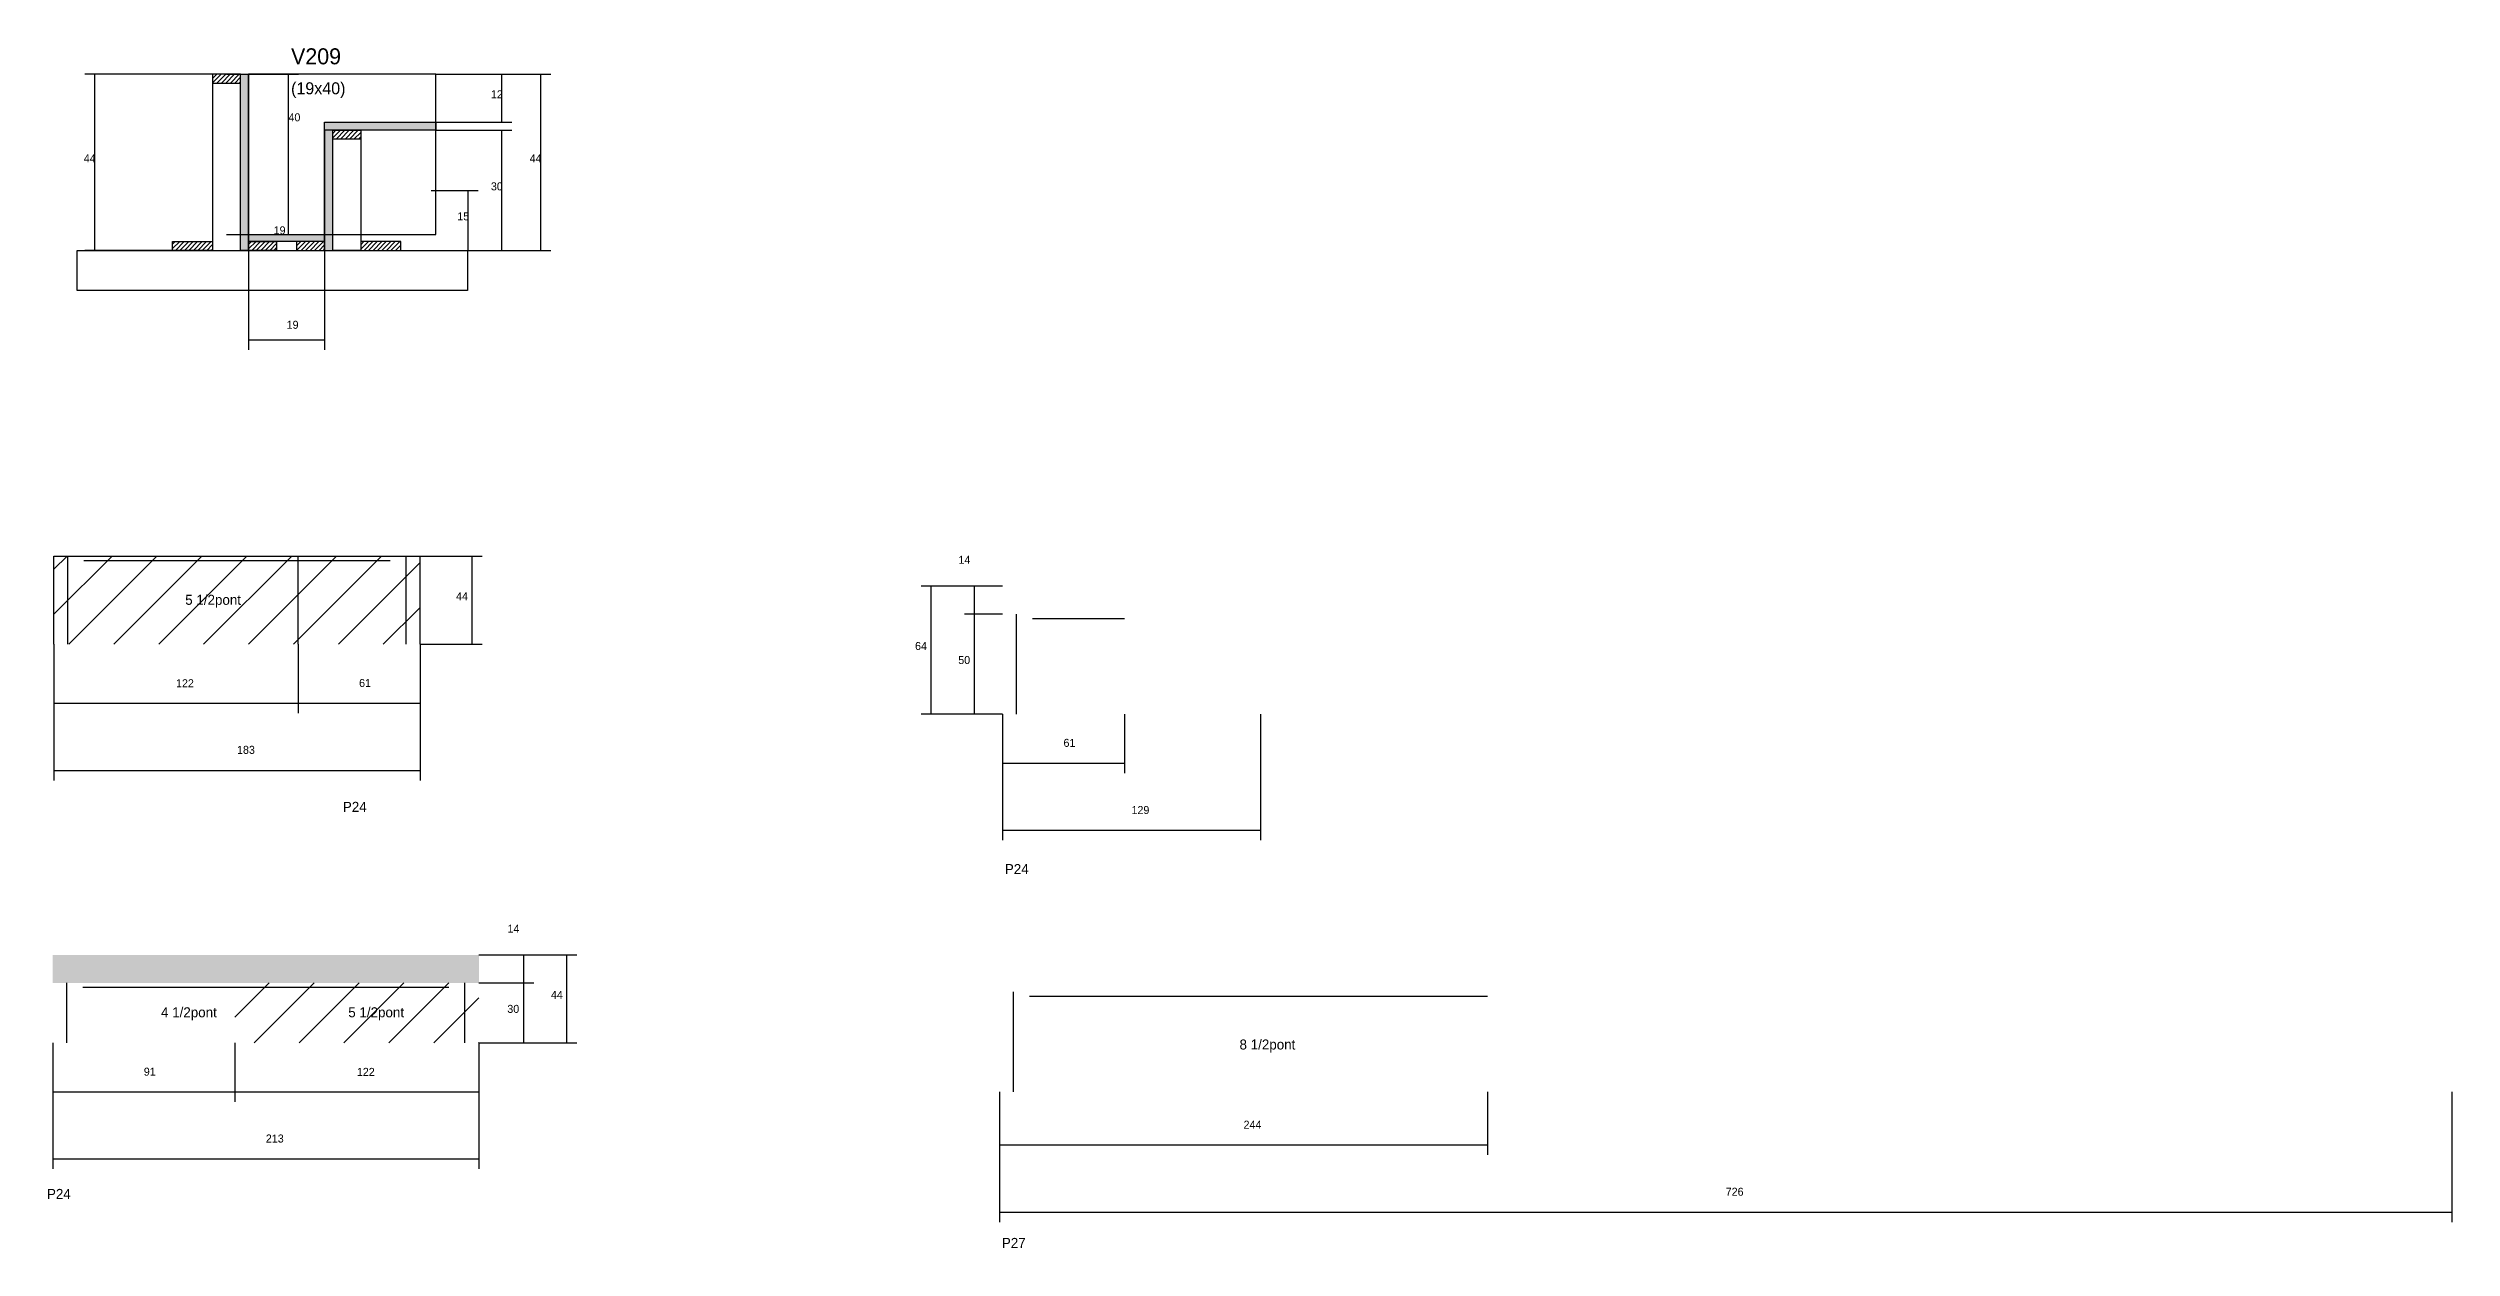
# Model space of a CAD drawing. Header units: metres. Extents: x 6475 to 8841, y 7871 to 9160.
# Drawn here: x 7640 to 8841, y 8560 to 9160 of the extents above; entities that cross this region are included whole.
import ezdxf

# ---------------------------------------------------------------- set-up
doc = ezdxf.new("R2010")
doc.units = ezdxf.units.M
for name, color, linetype in [('CONCRETO', 251, 'Continuous'), ('COTA', 4, 'Continuous'), ('Cota Seção (2x)', 4, 'Continuous'), ('Hachura', 253, 'Continuous'), ('Madeira', 126, 'Continuous'), ('NOMENCLATURA', 7, 'Continuous'), ('Painéis', 200, 'Continuous'), ('REAPROVEITAMENTO', 251, 'Continuous'), ('SARR_2.2x7', 40, 'Continuous'), ('Texto Seção', 7, 'Continuous')]:
    doc.layers.add(name, color=color, linetype=linetype)

msp = doc.modelspace()

# ---------------------------------------------------------------- hatches: boundary and pattern name
at = {"layer": 'COTA'}
h = msp.add_hatch(dxfattribs=at)
h.set_pattern_fill('AR-CONC', scale=0.03)
h.paths.add_polyline_path([(7854.9, 8707), (7641.9, 8707), (7641.9, 8707), (7641.9, 8693), (7641.9, 8693), (7854.9, 8693), (7854.9, 8693), (7854.9, 8707)])
at = {"layer": 'Hachura'}
h = msp.add_hatch(dxfattribs=at)
h.set_pattern_fill('ANSI31', scale=0.5)
h.paths.add_polyline_path([(7735.8, 9142.8), (7735.8, 9147.2), (7735.8, 9147.2), (7721.8, 9147.2), (7721.8, 9147.2), (7721.8, 9142.8), (7721.8, 9142.8), (7735.8, 9142.8)])
h = msp.add_hatch(color=8, dxfattribs=at)
h.dxf.hatch_style = 1
h.paths.add_polyline_path([(7735.8, 9147.2), (7739.8, 9147.2), (7739.8, 9147.2), (7739.8, 9059.2), (7739.8, 9059.2), (7735.8, 9059.2), (7735.8, 9059.2), (7735.8, 9147.2)])
h = msp.add_hatch(color=8, dxfattribs=at)
h.dxf.hatch_style = 1
h.paths.add_polyline_path([(7777.8, 9119.2), (7777.8, 9123.2), (7777.8, 9123.2), (7833.4, 9123.2), (7833.4, 9123.2), (7833.4, 9119.2), (7833.4, 9119.2), (7777.8, 9119.2)])
h = msp.add_hatch(color=8, dxfattribs=at)
h.dxf.hatch_style = 1
h.paths.add_polyline_path([(7781.8, 9119.2), (7777.8, 9119.2), (7777.8, 9119.2), (7777.8, 9059.2), (7777.8, 9059.2), (7781.8, 9059.2), (7781.8, 9059.2), (7781.8, 9119.2)])
h = msp.add_hatch(dxfattribs=at)
h.set_pattern_fill('ANSI31', scale=0.5)
h.paths.add_polyline_path([(7781.8, 9114.8), (7781.8, 9119.2), (7781.8, 9119.2), (7795.8, 9119.2), (7795.8, 9119.2), (7795.8, 9114.8), (7795.8, 9114.8), (7781.8, 9114.8)])
h = msp.add_hatch(dxfattribs=at)
h.set_pattern_fill('ANSI31', scale=0.5)
h.paths.add_polyline_path([(7701.8, 9059.2), (7701.8, 9063.6), (7701.8, 9063.6), (7721.8, 9063.6), (7721.8, 9063.6), (7721.8, 9059.2), (7721.8, 9059.2), (7701.8, 9059.2)])
h = msp.add_hatch(color=8, dxfattribs=at)
h.dxf.hatch_style = 1
h.paths.add_polyline_path([(7739.8, 9063.6), (7739.8, 9067.2), (7739.8, 9067.2), (7777.8, 9067.2), (7777.8, 9067.2), (7777.8, 9063.6), (7777.8, 9063.6), (7739.8, 9063.6)])
h = msp.add_hatch(dxfattribs=at)
h.set_pattern_fill('ANSI31', scale=0.5)
h.paths.add_polyline_path([(7739.8, 9059.2), (7739.8, 9063.6), (7739.8, 9063.6), (7753.8, 9063.6), (7753.8, 9063.6), (7753.8, 9059.2), (7753.8, 9059.2), (7739.8, 9059.2)])
h = msp.add_hatch(dxfattribs=at)
h.set_pattern_fill('ANSI31', scale=0.5)
h.paths.add_polyline_path([(7777.8, 9059.2), (7777.8, 9063.6), (7777.8, 9063.6), (7763.8, 9063.6), (7763.8, 9063.6), (7763.8, 9059.2), (7763.8, 9059.2), (7777.8, 9059.2)])
h = msp.add_hatch(dxfattribs=at)
h.set_pattern_fill('ANSI31', scale=0.5)
h.paths.add_polyline_path([(7815.8, 9059.2), (7815.8, 9063.6), (7815.8, 9063.6), (7795.8, 9063.6), (7795.8, 9063.6), (7795.8, 9059.2), (7795.8, 9059.2), (7815.8, 9059.2)])
at = {"layer": 'REAPROVEITAMENTO'}
h = msp.add_hatch(dxfattribs=at)
h.set_pattern_fill('ANSI31', scale=5)
h.paths.add_polyline_path([(7642.5, 8906.3), (7642.5, 8862.3), (7642.5, 8862.3), (7825.5, 8862.3), (7825.5, 8862.3), (7825.5, 8906.3), (7825.5, 8906.3), (7642.5, 8906.3)])
h = msp.add_hatch(dxfattribs=at)
h.set_pattern_fill('ANSI31', scale=5)
h.paths.add_polyline_path([(7732.9, 8693), (7732.9, 8663), (7732.9, 8663), (7854.9, 8663), (7854.9, 8663), (7854.9, 8693), (7854.9, 8693), (7732.9, 8693)])

# ---------------------------------------------------------------- linework, layer by layer
at = {"layer": 'CONCRETO'}
for points in [[(7833.4, 9123.2), (7833.4, 9147.2), (7739.8, 9147.2), (7739.8, 9119.2), (7739.8, 9119.2), (7739.8, 9067.2), (7777.8, 9067.2), (7777.8, 9123.2)], [(7739.8, 9067.2), (7833.4, 9067.2), (7833.4, 9147.2), (7739.8, 9147.2)]]:
    msp.add_lwpolyline(points, close=True, dxfattribs=at)
at = {"layer": 'COTA'}
for p, q in [((7721.8, 9147.2), (7657.9, 9147.2)), ((7662.9, 9059.2), (7662.9, 9147.2)), ((7833.4, 9147.2), (7890.8, 9147.2)), ((7833.4, 9147.2), (7871.4, 9147.2)), ((7866.4, 9123.2), (7866.4, 9147.2)), ((7885.8, 9059.2), (7885.8, 9147.2)), ((7833.4, 9123.2), (7871.4, 9123.2)), ((7833.4, 9119.2), (7871.4, 9119.2)), ((7866.4, 9059.2), (7866.4, 9119.2)), ((7831.1, 9089.2), (7854.6, 9089.2)), ((7849.6, 9059.2), (7849.6, 9089.2)), ((7706.2, 9059.2), (7657.9, 9059.2)), ((7739.8, 9059.2), (7739.8, 9009.5)), ((7777.8, 9059.2), (7777.8, 9009.5)), ((7811.4, 9059.2), (7890.8, 9059.2)), ((7811.4, 9059.2), (7871.4, 9059.2)), ((7831.1, 9059.2), (7854.6, 9059.2)), ((7739.8, 9014.5), (7777.8, 9014.5)), ((7825.5, 8906.3), (7856.6, 8906.3)), ((7851.6, 8862.3), (7851.6, 8906.3)), ((8116.6, 8891.4), (8076, 8891.4)), ((8081, 8827.4), (8081, 8891.4)), ((8116.6, 8891.4), (8097.7, 8891.4)), ((8102.7, 8877.4), (8102.7, 8891.4)), ((8116.6, 8877.4), (8097.7, 8877.4)), ((8116.6, 8877.4), (8097.7, 8877.4)), ((8102.7, 8827.4), (8102.7, 8877.4)), ((7642.5, 8862.3), (7642.5, 8827.8)), ((7642.5, 8862.3), (7642.5, 8794.2)), ((7764.5, 8862.3), (7764.5, 8827.8)), ((7764.5, 8862.3), (7764.5, 8827.8)), ((7825.5, 8862.3), (7825.5, 8827.8)), ((7825.5, 8862.3), (7825.5, 8794.2)), ((7825.5, 8862.3), (7856.6, 8862.3)), ((7642.5, 8832.8), (7764.5, 8832.8)), ((7764.5, 8832.8), (7825.5, 8832.8)), ((8116.6, 8827.4), (8076, 8827.4)), ((8116.6, 8827.4), (8097.7, 8827.4)), ((8116.6, 8827.4), (8116.6, 8797.9)), ((8116.6, 8827.4), (8116.6, 8764.3)), ((8177.6, 8827.4), (8177.6, 8797.9)), ((8245.6, 8827.4), (8245.6, 8764.3)), ((7642.5, 8799.2), (7825.5, 8799.2)), ((8116.6, 8802.9), (8177.6, 8802.9)), ((8116.6, 8769.3), (8245.6, 8769.3)), ((7854.9, 8707), (7903.9, 8707)), ((7854.9, 8707), (7882.3, 8707)), ((7877.3, 8693), (7877.3, 8707)), ((7898.9, 8663), (7898.9, 8707)), ((7854.9, 8693), (7882.3, 8693)), ((7854.9, 8693), (7882.3, 8693)), ((7877.3, 8663), (7877.3, 8693)), ((7641.9, 8663), (7641.9, 8633.5)), ((7641.9, 8663), (7641.9, 8600)), ((7732.9, 8663), (7732.9, 8633.5)), ((7732.9, 8663), (7732.9, 8633.5)), ((7854.9, 8663), (7854.9, 8633.5)), ((7854.9, 8663), (7854.9, 8600)), ((7854.9, 8663), (7903.9, 8663)), ((7854.9, 8663), (7882.3, 8663)), ((7641.9, 8638.5), (7732.9, 8638.5)), ((7732.9, 8638.5), (7854.9, 8638.5)), ((8115.1, 8638.5), (8115.1, 8607)), ((8115.1, 8638.5), (8115.1, 8573.4)), ((8359.1, 8638.5), (8359.1, 8607)), ((8841.1, 8638.5), (8841.1, 8573.4)), ((7641.9, 8605), (7854.9, 8605)), ((8115.1, 8612), (8359.1, 8612)), ((8115.1, 8578.4), (8841.1, 8578.4))]:
    msp.add_line(p, q, dxfattribs=at)
at = {"layer": 'Cota Seção (2x)'}
for p, q in [((7728.8, 9147.2), (7764.7, 9147.2)), ((7759.7, 9067.2), (7759.7, 9147.2)), ((7739.8, 9059.2), (7739.8, 9072.2)), ((7777.8, 9059.2), (7777.8, 9072.2)), ((7728.8, 9067.2), (7764.7, 9067.2)), ((7739.8, 9067.2), (7777.8, 9067.2))]:
    msp.add_line(p, q, dxfattribs=at)
at = {"layer": 'Madeira'}
for points in [[(7735.8, 9142.8), (7735.8, 9147.2), (7721.8, 9147.2), (7721.8, 9142.8)], [(7735.8, 9147.2), (7721.8, 9147.2), (7721.8, 9059.2), (7735.8, 9059.2)], [(7781.8, 9114.8), (7781.8, 9119.2), (7795.8, 9119.2), (7795.8, 9114.8)], [(7781.8, 9119.2), (7795.8, 9119.2), (7795.8, 9059.2), (7781.8, 9059.2)], [(7701.8, 9059.2), (7701.8, 9063.6), (7721.8, 9063.6), (7721.8, 9059.2)], [(7739.8, 9059.2), (7739.8, 9063.6), (7753.8, 9063.6), (7753.8, 9059.2)], [(7777.8, 9059.2), (7777.8, 9063.6), (7763.8, 9063.6), (7763.8, 9059.2)], [(7815.8, 9059.2), (7815.8, 9063.6), (7795.8, 9063.6), (7795.8, 9059.2)], [(7849.2, 9039.2), (7654.1, 9039.2), (7654.1, 9059.2), (7849.2, 9059.2)]]:
    msp.add_lwpolyline(points, close=True, dxfattribs=at)
at = {"layer": 'Painéis'}
for p, q in [((7739.8, 9059.2), (7739.8, 9147.2)), ((7777.8, 9123.2), (7833.4, 9123.2)), ((7777.8, 9119.2), (7777.8, 9123.2)), ((7833.4, 9119.2), (7833.4, 9123.2)), ((7777.8, 9059.2), (7777.8, 9119.2)), ((7739.8, 9067.2), (7777.8, 9067.2)), ((7739.8, 9063.6), (7739.8, 9067.2)), ((7777.8, 9063.6), (7777.8, 9067.2)), ((7642.5, 8906.3), (7825.5, 8906.3)), ((7642.5, 8862.3), (7642.5, 8906.3)), ((7764.5, 8862.3), (7764.5, 8906.3)), ((7825.5, 8862.3), (7825.5, 8906.3))]:
    msp.add_line(p, q, dxfattribs=at)
for points in [[(7735.8, 9147.2), (7739.8, 9147.2), (7739.8, 9059.2), (7735.8, 9059.2)], [(7777.8, 9119.2), (7777.8, 9123.2), (7833.4, 9123.2), (7833.4, 9119.2)], [(7781.8, 9119.2), (7777.8, 9119.2), (7777.8, 9059.2), (7781.8, 9059.2)], [(7739.8, 9063.6), (7739.8, 9067.2), (7777.8, 9067.2), (7777.8, 9063.6)]]:
    msp.add_lwpolyline(points, close=True, dxfattribs=at)
at = {"layer": 'SARR_2.2x7'}
for p, q in [((7649.5, 8862.3), (7649.5, 8906.3)), ((7657.5, 8904.1), (7764.5, 8904.1)), ((7764.5, 8904.1), (7810.5, 8904.1)), ((7818.5, 8862.3), (7818.5, 8906.3)), ((8123.6, 8827.4), (8123.6, 8877.4)), ((8131.6, 8875.2), (8177.6, 8875.2)), ((7648.9, 8663), (7648.9, 8693)), ((7656.9, 8690.8), (7732.9, 8690.8)), ((7732.9, 8690.8), (7839.9, 8690.8)), ((7847.9, 8663), (7847.9, 8693)), ((8122.1, 8638.5), (8122.1, 8688.5)), ((8130.1, 8686.3), (8359.1, 8686.3))]:
    msp.add_line(p, q, dxfattribs=at)

# ---------------------------------------------------------------- texts
at = {"layer": 'COTA'}
for s, p in [('12', (7860.9, 9135.2)), ('44', (7657.4, 9103.2)), ('44', (7880.3, 9103.2)), ('30', (7860.9, 9089.2)), ('15', (7844.1, 9074.2)), ('19', (7758.8, 9020)), ('14', (8094.6, 8902.5)), ('44', (7843.5, 8884.3)), ('64', (8072.9, 8859.4)), ('50', (8094.5, 8852.4)), ('122', (7703.5, 8840.8)), ('61', (7795, 8840.9)), ('183', (7734, 8807.5)), ('61', (8147.1, 8811)), ('129', (8181.1, 8777.4)), ('14', (7869.2, 8718.1)), ('44', (7890.9, 8685)), ('30', (7869.1, 8678)), ('91', (7687.4, 8646.6)), ('122', (7793.9, 8646.5)), ('213', (7748.4, 8613.2)), ('244', (8237.1, 8620.1)), ('726', (8478.1, 8586.6))]:
    msp.add_text(s, height=4, dxfattribs=at).set_placement(p)
at = {"layer": 'Cota Seção (2x)'}
for s, p in [('40', (7759.7, 9123.7)), ('19', (7752.3, 9067.2))]:
    msp.add_text(s, height=4, dxfattribs=at).set_placement(p)
at = {"layer": 'NOMENCLATURA'}
for s, p in [('5 1/2pont', (7708.1, 8882)), ('P24', (7786.9, 8778.5)), ('P24', (8117.8, 8747.4)), ('4 1/2pont', (7696, 8675.8)), ('5 1/2pont', (7789.6, 8675.8)), ('8 1/2pont', (8235.1, 8659.7)), ('P24', (7639, 8585)), ('P27', (8116.3, 8560.5))]:
    msp.add_text(s, height=5, dxfattribs=at).set_placement(p)
at = {"layer": 'Texto Seção'}
for s, height, p in [('V209', 8, (7761, 9152.2)), ('(19x40)', 6, (7761, 9137.2))]:
    msp.add_text(s, height=height, dxfattribs=at).set_placement(p)

doc.saveas('drawing.dxf')
